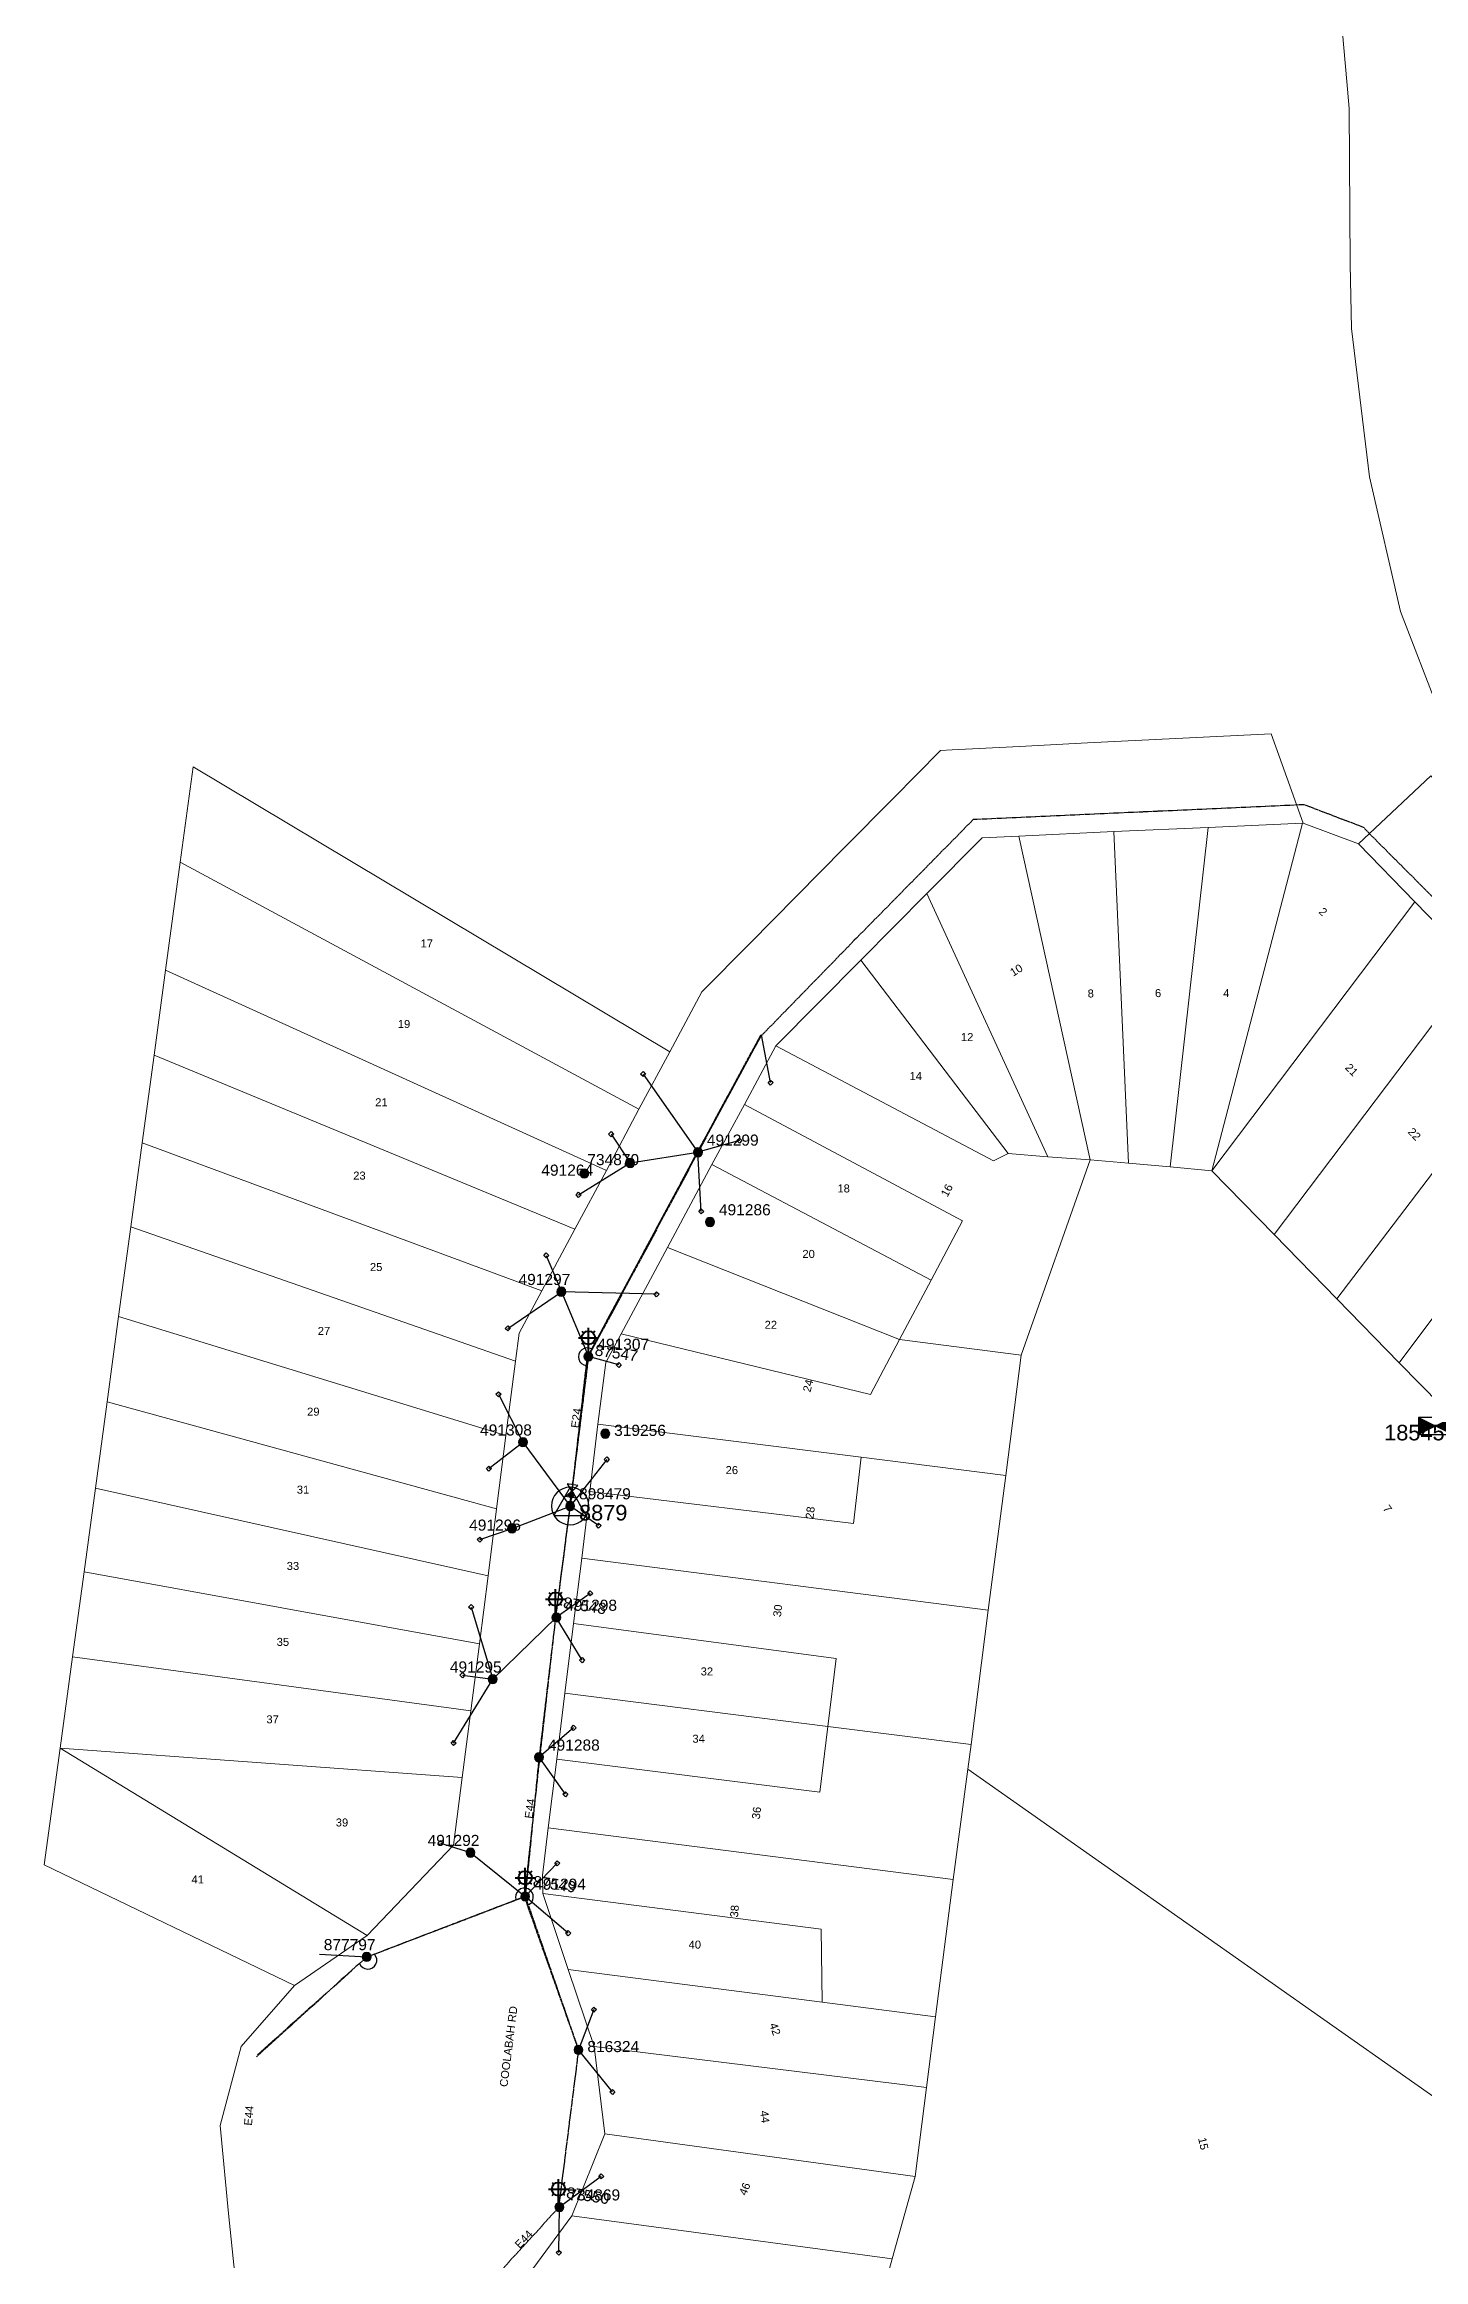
# Model space of a CAD drawing. Header units: metres. Extents: x 275581 to 277562, y 6265937 to 6267965.
# Drawn here: x 275943.3 to 276253.6, y 6267063.1 to 6267561.6 of the extents above; entities that cross this region are included whole.
import ezdxf
from ezdxf.enums import TextEntityAlignment as Align

# ---------------------------------------------------------------- set-up
doc = ezdxf.new("R2010")
doc.units = ezdxf.units.M
doc.linetypes.add('Cable Exist OH', pattern=[1, 1, 0])
doc.layers.get('0').update_dxf_attribs({"color": 6})
doc.layers.add('Cadastre Land Parcels_SP_EXT', color=9, linetype='Continuous', lineweight=5)
doc.layers.add('Cadastre Roads_SP_EXT', color=9, linetype='Continuous', lineweight=5)
for name, color, linetype in [('Equip_LV_EXT', 7, 'Continuous'), ('Equip_SP_SL_EXT', 7, 'Continuous'), ('Mains_HV_EXT', 7, 'Continuous'), ('Mains_LV_EXT', 7, 'Continuous'), ('Mains_SL_EXT', 7, 'Continuous'), ('Services_SP_EXT', 7, 'Continuous'), ('Sub_SP_EXT', 7, 'Continuous'), ('Sub_SP_TR_HV_LV_EXT', 7, 'Continuous'), ('SupportsOH_SP_TR_HV_LV_SL_EXT', 7, 'Continuous')]:
    doc.layers.add(name, color=color, linetype=linetype)
doc.styles.add('iecARIAL', font='arial.ttf', dxfattribs={"height": 2})
doc.styles.add('POLE_LABEL', font='arial.ttf')
doc.styles.get("Standard").update_dxf_attribs({"font": 'arial.ttf'})

# ---------------------------------------------------------------- blocks, each defined once
blk = doc.blocks.new('SUB_POLE_EXT')
blk.add_wipeout([(0, 4.22), (0.42, 4.2), (0.83, 4.14), (1.21, 4.05), (1.62, 3.9), (1.99, 3.72), (2.35, 3.51), (2.68, 3.26), (2.99, 2.99), (3.28, 2.66), (3.52, 2.34), (3.76, 1.92), (3.9, 1.62), (4.04, 1.23), (4.18, 0.63), (4.22, 0), (4.18, -0.61), (4.06, -1.15), (3.9, -1.62), (3.58, -2.24), (3.22, -2.73), (2.97, -3.01), (2.68, -3.26), (2.36, -3.5), (2, -3.72), (1.64, -3.89), (1.25, -4.03), (0.82, -4.14), (0.42, -4.2), (0, -4.22), (-0.41, -4.2), (-0.8, -4.15), (-1.21, -4.05), (-1.62, -3.9), (-1.99, -3.73), (-2.35, -3.51), (-2.68, -3.26), (-2.96, -3.02), (-3.23, -2.72), (-3.51, -2.35), (-3.71, -2.01), (-3.91, -1.6), (-4.05, -1.21), (-4.16, -0.76), (-4.22, -0.14), (-4.21, 0.39), (-4.14, 0.83), (-4.03, 1.27), (-3.9, 1.63), (-3.71, 2.02), (-3.5, 2.37), (-3.28, 2.67), (-2.99, 2.99), (-2.68, 3.27), (-2.33, 3.52), (-1.98, 3.73), (-1.63, 3.9), (-1.2, 4.05), (-0.78, 4.15), (-0.4, 4.21)])
blk.add_line((2.16, 0.48), (2.16, 0.48, 0))
blk.add_lwpolyline([(-4.22, 0, 1), (4.22, 0, 1)], format="xyb", close=True)
blk.add_lwpolyline([(2.14, 0.52), (0, 4.22), (-3.66, -2.11), (3.66, -2.11)], close=True)
for tag, height, flags, p in [('STREET_CODE', 0.2, 9, (1.5, 0)), ('ASSET_NUM', 3.5, 8, (2, 2)), ('CONSTRUCTED_VOLTAGE', 0.2, 9, (1.5, -0.2)), ('OPERATING_VOLTAGE', 0.2, 9, (1.5, -0.6)), ('OPERATED_BY', 0.2, 9, (1.5, -0.8)), ('ORIENTATION', 0.2, 9, (1.5, -1.2)), ('OWNED_BY', 0.2, 9, (1.5, -1.4)), ('SECONDARY_VOLTAGE', 0.2, 9, (1.5, -1.6)), ('STATE', 0.2, 9, (1.5, -1.8)), ('SUBSTATION_TYPE', 0.2, 9, (1.5, -2)), ('STREETNAME', 0.2, 9, (1.5, -2.8)), ('SUBURB', 0.2, 9, (1.5, -3)), ('Z', 0.2, 1, (1.5, -3.4)), ('NO_PHASES', 0.2, 9, (1.5, -0.4)), ('MAINTAINED_BY', 0.2, 9, (1.5, -1)), ('USAGE', 0.2, 9, (1.5, -2.2)), ('LEGEND', 0.2, 9, (1.5, -2.4)), ('LOCATION', 0.2, 9, (1.5, -2.6)), ('NOTES', 0.2, 9, (1.5, -3.2))]:
    blk.add_attdef(tag, text='', height=height, dxfattribs=dict(flags=flags)).set_placement(p, align=Align.MIDDLE_LEFT)
blk = doc.blocks.new('SUB_PADMOUNT_EXT')
for points in [[(0, 0), (-3.84, 1.92), (-3.84, -1.92)], [(0, 0), (3.84, 1.92), (3.84, -1.92)]]:
    blk.add_hatch(color=256).paths.add_polyline_path(points)
for p, q in [((3.84, 1.92), (-3.84, -1.92)), ((-3.84, 1.92), (3.84, -1.92))]:
    blk.add_line(p, q)
blk.add_lwpolyline([(-3.84, -1.92), (3.84, -1.92), (3.84, 1.92), (-3.84, 1.92)], close=True)
for tag, height, flags, p in [('STREET_CODE', 0.2, 9, (1.5, 0)), ('ASSET_NUM', 3.5, 8, (2, 2)), ('CONSTRUCTED_VOLTAGE', 0.2, 9, (1.5, -0.2)), ('OPERATING_VOLTAGE', 0.2, 9, (1.5, -0.6)), ('ORIENTATION', 0.2, 9, (1.5, -0.8)), ('OWNED_BY', 0.2, 9, (1.5, -1)), ('OPERATED_BY', 0.2, 9, (1.5, -1.2)), ('SECONDARY_VOLTAGE', 0.2, 9, (1.5, -1.6)), ('STATE', 0.2, 9, (1.5, -1.8)), ('SUBSTATION_TYPE', 0.2, 9, (1.5, -2.2)), ('STREETNAME', 0.2, 9, (1.5, -3)), ('SUBURB', 0.2, 9, (1.5, -3.2)), ('Z', 0.2, 1, (1.5, -3.6)), ('NO_PHASES', 0.2, 9, (1.5, -0.4)), ('MAINTAINED_BY', 0.2, 9, (1.5, -1.4)), ('PARENT', 0.2, 9, (1.5, -2)), ('USAGE', 0.2, 9, (1.5, -2.4)), ('LEGEND', 0.2, 9, (1.5, -2.6)), ('LOCATION', 0.2, 9, (1.5, -2.8)), ('NOTES', 0.2, 9, (1.5, -3.4))]:
    blk.add_attdef(tag, text='', height=height, dxfattribs=dict(flags=flags)).set_placement(p, align=Align.MIDDLE_LEFT)
blk = doc.blocks.new('LV_OH_LINKS_DISTFUSE_EXT')
for p, q in [((0, 0), (0.96, 0)), ((3.84, 0), (4.8, 0))]:
    blk.add_line(p, q)
blk.add_lwpolyline([(3.84, -1.2), (3.84, 1.2), (0.96, -1.2), (0.96, 1.2)], close=True)
at = {"flags": 9}
for tag, p in [('ACTUAL_STATUS', (0, 0)), ('CONSTRUCTED_VOLTAGE', (0, -0.2)), ('OPERATING_VOLTAGE', (0, -0.6)), ('ORIENTATION', (0, -0.8)), ('OWNED_BY', (0, -1)), ('STATE', (0, -1.2)), ('SWITCH_TYPE', (0, -1.4)), ('NO_PHASES', (0, -0.4)), ('USAGE', (0, -1.6)), ('NOTES', (0, -1.8))]:
    blk.add_attdef(tag, text='', height=0.2, dxfattribs=at).set_placement(p, align=Align.MIDDLE_LEFT)
at = {"flags": 1}
blk.add_attdef('Z', (0, 0), '', height=0.2, dxfattribs=at)
blk = doc.blocks.new('SL_LANTERN_EXT')
at = {"lineweight": 40}
for p, q in [((-1.46, 5.68), (-1.06, 5.28)), ((0, 1.97), (0, 6.47)), ((1.46, 5.68), (1.06, 5.28)), ((-2.25, 4.22), (2.25, 4.22)), ((-1.46, 2.76), (-1.06, 3.16)), ((0, 0), (0, 2.72)), ((1.46, 2.76), (1.06, 3.16))]:
    blk.add_line(p, q, dxfattribs=at)
blk.add_circle((0, 4.22), 1.5, dxfattribs=at)
at = {"style": 'iecARIAL', "flags": 8}
blk.add_attdef('ASSET_NUM', (1.5, 1.5), '', height=2.5, dxfattribs=at)
for tag, p, height, flags in [('OPERATING_VOLTAGE', (0.98, -1.65), 0.2, 9), ('ORIENTATION', (0.98, -1.85), 0.2, 9), ('OWNED_BY', (0.98, -2.05), 0.2, 9), ('STATE', (0.98, -2.25), 0.2, 9), ('CONSTRUCTED_VOLTAGE', (0.98, -0.65), 0.2, 9), ('CONTROL_TYPE', (0.98, -0.85), 0.2, 9), ('LANTERN_PURPOSE', (0.98, -1.05), 0.2, 9), ('LANTERN_TYPE', (0.98, -1.25), 0.2, 9), ('NO_PHASES', (0.98, -1.45), 0.2, 9), ('USAGE', (0.98, -2.45), 0.2, 9), ('CEXIST', (0.98, -2.65), 0.2, 9), ('CNEW', (0.98, -2.85), 0.2, 9), ('CNUMBER', (0.98, -3.05), 0.2, 9), ('CREMOVE', (0.98, -3.25), 0.2, 9), ('CREPLACE', (0.98, -3.45), 0.2, 9), ('LKINGHEIGHT', (0.98, -3.65), 0.2, 9), ('LBRACKET', (0.98, -3.85), 0.2, 9), ('LBRACKETVOCAB', (0.98, -4.05), 0.2, 9), ('LCATEGORY', (0.98, -4.25), 0.2, 9), ('LCHARGE1', (0.98, -4.45), 0.2, 9), ('LCHARGE1PERCENT', (0.98, -4.65), 0.2, 9), ('LCHARGE2', (0.98, -4.85), 0.2, 9), ('LCHARGE2PERCENT', (0.98, -5.05), 0.2, 9), ('LNUMBER', (2.18, -3.25), 2.5, 8), ('STREETNAME', (0.98, -9.25), 0.2, 9), ('SUBURB', (0.98, -9.45), 0.2, 1), ('LCHARGE3', (0.98, -5.25), 0.2, 9), ('LCHARGE3PERCENT', (0.98, -5.45), 0.2, 9), ('LEXIST', (0.98, -5.65), 0.2, 9), ('LLAMP', (0.98, -5.85), 0.2, 9), ('LLAMPVOCAB', (0.98, -6.05), 0.2, 9), ('LMAST', (0.98, -6.25), 0.2, 9), ('LMASTVOCAB', (0.98, -6.45), 0.2, 9), ('LNEW', (0.98, -6.65), 0.2, 9), ('LANTNUMBER', (0.98, -6.85), 0.2, 9), ('LOUTREACH', (0.98, -7.25), 0.2, 9), ('LOUTREACHVOCAB', (0.98, -7.45), 0.2, 9), ('LRATECODE', (0.98, -7.65), 0.2, 9), ('LREMOVE', (0.98, -7.85), 0.2, 9), ('LREPLACE', (0.98, -8.05), 0.2, 9), ('LTYPE', (0.98, -8.25), 0.2, 9), ('LTYPEVOCAB', (0.98, -8.45), 0.2, 9), ('LEGEND', (0.98, -8.65), 0.2, 9), ('LOCATION', (0.98, -8.85), 0.2, 9), ('NOTES', (0.98, -9.05), 0.2, 9)]:
    blk.add_attdef(tag, p, '', height=height, dxfattribs=dict(flags=flags))
blk = doc.blocks.new('CCP_EXT')
blk.add_wipeout([(0, 0.57), (0.57, 0), (0, -0.57), (-0.57, 0)])
blk.add_lwpolyline([(-0.57, 0), (0, 0.57), (0.57, 0), (0, -0.57), (-0.57, 0)])
at = {"flags": 1}
blk.add_attdef('Z', (0, 0), '', height=0.2, dxfattribs=at)
at = {"flags": 9}
for tag, p in [('CCP_TYPE', (0, 0)), ('CONSTRUCTED_VOLTAGE', (0, -0.2)), ('OPERATING_VOLTAGE', (0, -0.6)), ('ORIENTATION', (0, -0.8)), ('OWNED_BY', (0, -1)), ('STATE', (0, -1.8)), ('NO_PHASES', (0, -0.4)), ('USAGE', (0, -1.2)), ('LEGEND', (0, -1.4)), ('LIFE_SUPPORT', (0, -1.6)), ('NOTES', (0, -2))]:
    blk.add_attdef(tag, text='', height=0.2, dxfattribs=at).set_placement(p, align=Align.MIDDLE_LEFT)
blk = doc.blocks.new('POLE_EXT')
blk.add_hatch(color=256).paths.add_polyline_path([(-1, 0, 1), (1, 0, 1)])
blk.add_lwpolyline([(-1, 0, 1), (1, 0, 1)], format="xyb", close=True)
for tag, height, flags, p in [('pNumber', 2.5, 8, (-17.84, 2.07)), ('OWNED_BY', 0.2, 9, (1.35, -0.4)), ('SPECIAL_USE', 0.2, 9, (1.35, -0.8)), ('STATE', 0.2, 9, (1.35, -1)), ('cLV', 0.2, 9, (1.35, -1.4)), ('hDepth', 0.2, 9, (1.35, -1.6)), ('hDia', 0.2, 9, (1.35, -1.8)), ('cHV', 0.2, 9, (1.35, -2)), ('cLinedev', 0.2, 9, (1.35, -3.4)), ('pExisting', 0.2, 9, (1.35, -3.8)), ('pFooting', 0.2, 9, (1.35, -4.4)), ('pNew', 0.2, 9, (1.35, -4.6)), ('pRelocate', 0.2, 9, (1.35, -5)), ('PARENT', 0.2, 9, (1.35, -0.6)), ('USAGE', 0.2, 9, (1.35, -1.2)), ('LBRACKET', 0.2, 9, (1.35, -2.2)), ('LExisting', 0.2, 9, (1.35, -2.4)), ('LANTNUMBER', 0.2, 9, (1.35, -2.6)), ('LOther', 0.2, 9, (1.35, -2.8)), ('LRemove', 0.2, 9, (1.35, -3)), ('LEGEND', 0.2, 9, (1.35, -3.2)), ('LOCATION', 0.2, 9, (1.35, -3.6)), ('PFNUMBER', 0.2, 9, (1.35, -4)), ('NEWPFNUMBER', 0.2, 9, (1.35, -4.2)), ('pRemove', 0.2, 9, (1.35, -5.2)), ('pReplace', 0.2, 9, (1.35, -5.4)), ('pStay', 0.2, 9, (1.35, -5.6)), ('pType', 0.2, 9, (1.35, -5.8)), ('cspan', 0.2, 9, (1.35, -6)), ('STREETNAME', 0.2, 9, (1.35, -6.2)), ('SUBURB', 0.2, 9, (1.35, -6.4)), ('OPERATED_BY', 0.2, 9, (1.36, -7.01)), ('NOTES', 0.2, 9, (1.35, -6.6)), ('MAINTAINED_BY', 0.2, 9, (1.36, -6.81))]:
    blk.add_attdef(tag, text='', height=height, dxfattribs=dict(flags=flags)).set_placement(p, align=Align.MIDDLE_LEFT)
at = {"style": 'POLE_LABEL'}
for tag, height, flags, p in [('STRUCTURE_PLANT_NUMBER', 0.2, 9, (1.35, 0.03)), ('ASSET_NUM', 2.5, 8, (2, 2)), ('STREET_CODE', 0.2, 9, (1.35, -0.2))]:
    blk.add_attdef(tag, text='', height=height, dxfattribs=dict(at, flags=flags)).set_placement(p, align=Align.MIDDLE_LEFT)
at = {"flags": 1}
blk.add_attdef('Z', (1.35, -7.33), '', height=0.2, dxfattribs=at)
blk = doc.blocks.new('CONNECTOR_NODE_EXT')
h = blk.add_hatch(color=256)
edge = h.paths.add_edge_path()
edge.add_arc((0, 0), 0.5, 0, 360)
blk.add_circle((0, 0), 0.5)
at = {"flags": 1}
blk.add_attdef('Z', (0, 0), '', height=0.2, dxfattribs=at)
at = {"flags": 9}
for tag, p in [('CONNECTOR_TYPE', (0, 0)), ('CONSTRUCTED_VOLTAGE', (0, -0.2)), ('OPERATING_VOLTAGE', (0, -0.6)), ('ORIENTATION', (0, -0.8)), ('SUBTYPE', (0, -1)), ('NO_PHASES', (0, -0.4)), ('USAGE', (0, -1.2)), ('NOTES', (0, -1.4))]:
    blk.add_attdef(tag, text='', height=0.2, dxfattribs=at).set_placement(p, align=Align.MIDDLE_LEFT)

msp = doc.modelspace()

# ---------------------------------------------------------------- linework, layer by layer
at = {"layer": 'Cadastre Land Parcels_SP_EXT', "linetype": 'Continuous'}
for points in [[(276233, 6267590.29), (276236.29, 6267553.18), (276236.82, 6267547.15), (276237.02, 6267512.07), (276237.29, 6267497.65), (276241.39, 6267464.23), (276248.38, 6267433.95), (276256.94, 6267411.57)], [(276262.17, 6267250.57), (276248.08, 6267264.93), (276234.01, 6267279.33), (276219.9, 6267293.79), (276205.9, 6267308.12), (276196.53, 6267308.97), (276187.13, 6267309.82), (276187.13, 6267309.82), (276178.57, 6267310.59), (276163.03, 6267266.62), (276159.54, 6267239.54), (276155.62, 6267209.22), (276151.74, 6267179.04), (276151.02, 6267173.49), (276265.96, 6267092.62)]]:
    msp.add_lwpolyline(points, dxfattribs=at)
for points in [[(276083.98, 6267334.88), (275976.8, 6267399.02), (275973.89, 6267377.53), (276077.05, 6267321.95), (276083.98, 6267334.88)], [(276178.57, 6267310.59), (276162.48, 6267383.43), (276154.23, 6267383.05), (276141.84, 6267370.48), (276169, 6267311.27), (276178.57, 6267310.59)], [(276187.13, 6267309.82), (276183.88, 6267384.41), (276162.48, 6267383.43), (276178.57, 6267310.59), (276187.13, 6267309.82)], [(276196.53, 6267308.97), (276205.08, 6267385.38), (276183.88, 6267384.41), (276187.13, 6267309.82), (276196.53, 6267308.97)], [(276205.9, 6267308.12), (276226.28, 6267386.35), (276205.08, 6267385.38), (276196.53, 6267308.97), (276205.9, 6267308.12)], [(276251.55, 6267368.65), (276238.91, 6267381.65), (276226.44, 6267386.35), (276226.28, 6267386.35), (276205.9, 6267308.12), (276251.55, 6267368.65)], [(276077.05, 6267321.95), (275973.89, 6267377.53), (275970.59, 6267353.23), (276069.72, 6267308.2), (276077.05, 6267321.95)], [(276169, 6267311.27), (276141.84, 6267370.48), (276126.94, 6267355.47), (276160.09, 6267312), (276169, 6267311.27)], [(276265.6, 6267354.24), (276251.55, 6267368.65), (276205.9, 6267308.12), (276219.9, 6267293.79), (276265.6, 6267354.24)], [(276069.72, 6267308.2), (275970.59, 6267353.23), (275968, 6267334.15), (276062.62, 6267294.94), (276069.72, 6267308.2)], [(276160.09, 6267312), (276126.94, 6267355.47), (276107.85, 6267336.23), (276156.78, 6267310.37), (276160.09, 6267312)], [(276279.88, 6267339.6), (276265.6, 6267354.24), (276219.9, 6267293.79), (276234.01, 6267279.33), (276279.88, 6267339.6)], [(276248.08, 6267264.93), (276293.49, 6267325.61), (276279.88, 6267339.6), (276234.01, 6267279.33), (276248.08, 6267264.93)], [(276062.62, 6267294.94), (275968, 6267334.15), (275965.32, 6267314.37), (276055.21, 6267281.06), (276062.62, 6267294.94)], [(276160.09, 6267312), (276156.78, 6267310.37), (276107.85, 6267336.23), (276100.76, 6267323.03), (276149.84, 6267296.85), (276142.78, 6267283.53), (276135.65, 6267270.12), (276163.03, 6267266.62), (276178.57, 6267310.59), (276169, 6267311.27), (276160.09, 6267312)], [(276100.76, 6267323.03), (276093.42, 6267309.49), (276142.78, 6267283.53), (276149.84, 6267296.85), (276100.76, 6267323.03)], [(276308.14, 6267311.35), (276293.49, 6267325.61), (276248.08, 6267264.93), (276262.17, 6267250.57), (276308.14, 6267311.35)], [(276055.21, 6267281.06), (275965.32, 6267314.37), (275962.76, 6267295.52), (276049.31, 6267265.26), (276050.12, 6267271.54), (276055.21, 6267281.06)], [(276142.78, 6267283.53), (276093.42, 6267309.49), (276083.45, 6267290.87), (276135.65, 6267270.12), (276142.78, 6267283.53)], [(276049.31, 6267265.26), (275962.76, 6267295.52), (275960.03, 6267275.32), (276047.15, 6267248.56), (276049.31, 6267265.26)], [(276135.65, 6267270.12), (276083.45, 6267290.87), (276073.05, 6267271.45), (276129.14, 6267257.78), (276135.65, 6267270.12)], [(276047.15, 6267248.56), (275960.03, 6267275.32), (275957.43, 6267256.14), (276045.05, 6267232.01), (276047.15, 6267248.56)], [(276163.03, 6267266.62), (276135.65, 6267270.12), (276129.14, 6267257.78), (276073.05, 6267271.45), (276069.57, 6267264.99), (276067.83, 6267251.1), (276127.05, 6267243.68), (276159.54, 6267239.54), (276163.03, 6267266.62)], [(276045.05, 6267232.01), (275957.43, 6267256.14), (275954.8, 6267236.73), (276043.12, 6267216.95), (276045.05, 6267232.01)], [(276043.12, 6267216.95), (275954.8, 6267236.73), (275952.24, 6267217.86), (276041.16, 6267201.66), (276043.12, 6267216.95)], [(276041.16, 6267201.66), (275952.24, 6267217.86), (275949.65, 6267198.74), (276039.23, 6267186.56), (276041.16, 6267201.66)], [(276155.62, 6267209.22), (276064.17, 6267220.98), (276062.34, 6267206.21), (276121.44, 6267198.4), (276119.57, 6267183.09), (276151.74, 6267179.04), (276155.62, 6267209.22)], [(276062.34, 6267206.21), (276060.4, 6267190.55), (276119.57, 6267183.09), (276121.44, 6267198.4), (276062.34, 6267206.21)], [(276039.23, 6267186.56), (275949.65, 6267198.74), (275946.87, 6267178.23), (276037.29, 6267171.62), (276039.23, 6267186.56)], [(276119.57, 6267183.09), (276060.4, 6267190.55), (276058.58, 6267175.73), (276117.75, 6267168.32), (276119.57, 6267183.09)], [(276151.74, 6267179.04), (276119.57, 6267183.09), (276117.75, 6267168.32), (276058.58, 6267175.73), (276056.67, 6267160.29), (276147.76, 6267148.65), (276151.02, 6267173.49), (276151.74, 6267179.04)], [(276015.89, 6267136.07), (275946.87, 6267178.23), (275943.31, 6267151.97), (275999.55, 6267124.79), (276015.89, 6267136.07)], [(276037.29, 6267171.62), (275946.87, 6267178.23), (276015.89, 6267136.07), (276035.37, 6267156.41), (276037.29, 6267171.62)], [(276335.98, 6267127.29), (276327.78, 6267174.58), (276311.27, 6267182.01), (276317.22, 6267136.75), (276265.96, 6267092.62), (276151.02, 6267173.49), (276147.76, 6267148.65), (276143.77, 6267117.76), (276141.76, 6267101.86), (276139.2, 6267081.86), (276134.02, 6267063.32), (276129.22, 6267045.91), (276123.61, 6267026.16), (276137.54, 6267024.29), (276147.46, 6267022.95), (276148.83, 6267022.76), (276269.2, 6267006.41), (276279.22, 6267078.43), (276335.98, 6267127.29)], [(276147.76, 6267148.65), (276056.67, 6267160.29), (276055.35, 6267149.55), (276055.45, 6267145.47), (276118.02, 6267137.48), (276118.23, 6267121.05), (276143.77, 6267117.76), (276147.76, 6267148.65)], [(276118.23, 6267121.05), (276118.02, 6267137.48), (276055.45, 6267145.47), (276061.16, 6267128.4), (276118.23, 6267121.05)], [(276118.23, 6267121.05), (276061.16, 6267128.4), (276066.95, 6267111.06), (276141.76, 6267101.86), (276143.77, 6267117.76), (276118.23, 6267121.05)], [(276139.2, 6267081.86), (276141.76, 6267101.86), (276066.95, 6267111.06), (276069.39, 6267091.39), (276139.2, 6267081.86)], [(276134.02, 6267063.32), (276139.2, 6267081.86), (276069.39, 6267091.39), (276061.99, 6267073.01), (276134.02, 6267063.32)], [(276129.22, 6267045.91), (276134.02, 6267063.32), (276061.99, 6267073.01), (276050.23, 6267057.07), (276129.22, 6267045.91)]]:
    msp.add_lwpolyline(points, close=True, dxfattribs=at)
at = {"layer": 'Cadastre Roads_SP_EXT', "linetype": 'Continuous'}
msp.add_lwpolyline([(276313.29, 6267319.64), (276319.05, 6267327.73), (276277.43, 6267372.8), (276255.15, 6267396.97), (276247.57, 6267389.81), (276238.91, 6267381.65), (276251.55, 6267368.65), (276265.6, 6267354.24), (276279.88, 6267339.6), (276293.49, 6267325.61), (276308.14, 6267311.35), (276313.29, 6267319.64)], close=True, dxfattribs=at)
at = {"layer": 'Mains_LV_EXT', "linetype": 'Continuous'}
for points in [[(276066.4, 6267268.01, 1.208871), (276065.21, 6267264.26)], [(276051.94, 6267142.82, 2.469931), (276049.42, 6267144)], [(276014.22, 6267129.77, 1.207359), (276017.57, 6267131.82)]]:
    msp.add_lwpolyline(points, format="xyb", dxfattribs=at)
at = {"layer": 'Mains_LV_EXT', "linetype": 'Cable Exist OH'}
for points in [[(276058.28, 6267207.51), (276054.73, 6267176.38)], [(276054.73, 6267176.38), (276051.29, 6267144.71)], [(276051.29, 6267144.71), (276015.7, 6267131.11)], [(276015.7, 6267131.11), (275991.03, 6267108.78)], [(276063.45, 6267110.31), (276058.96, 6267074.79)]]:
    msp.add_lwpolyline(points, dxfattribs=at)
at = {"layer": 'Mains_SL_EXT', "linetype": 'Cable Exist OH'}
for points in [[(276240.21, 6267385.12), (276270.87, 6267354.39), (276299.25, 6267325.23)], [(276051.47, 6267144.83), (276015.7, 6267131.11), (275991.25, 6267109.22)]]:
    msp.add_lwpolyline(points, dxfattribs=at)
at = {"layer": 'Services_SP_EXT'}
for points in [[(276075.09, 6267309.87), (276090.32, 6267312.26)], [(276059.61, 6267280.9), (276065.69, 6267266.32)], [(276044.17, 6267193.71), (276058.47, 6267207.6)], [(276005.22, 6267131.87), (276015.81, 6267131.24)]]:
    msp.add_lwpolyline(points, dxfattribs=at)

# ---------------------------------------------------------------- block references
at = {"layer": 'Equip_SP_SL_EXT'}
ref = msp.add_blockref('SL_LANTERN_EXT', (276065.69, 6267266.32), dxfattribs=at)
ref.add_attrib('ASSET_NUM', '87547', dxfattribs={"layer": '0', "height": 2.5, "rotation": 351.7384, "style": 'iecARIAL'}).set_placement((276067.19, 6267267.82), align=Align.MIDDLE_LEFT)
ref = msp.add_blockref('SL_LANTERN_EXT', (276058.28, 6267207.51), dxfattribs=at)
ref.add_attrib('ASSET_NUM', '87548', dxfattribs={"layer": '0', "height": 2.5, "rotation": 351.3655, "style": 'iecARIAL'}).set_placement((276059.78, 6267209.01), align=Align.BOTTOM_LEFT)
ref = msp.add_blockref('SL_LANTERN_EXT', (276051.47, 6267144.83), dxfattribs=at)
ref.add_attrib('ASSET_NUM', '87549', dxfattribs={"layer": '0', "height": 2.5, "rotation": 351.6096, "style": 'iecARIAL'}).set_placement((276052.97, 6267146.33), align=Align.BOTTOM_LEFT)
ref = msp.add_blockref('SL_LANTERN_EXT', (276058.96, 6267074.79), dxfattribs=at)
ref.add_attrib('ASSET_NUM', '87550', dxfattribs={"layer": '0', "height": 2.5, "rotation": 351.2477, "style": 'iecARIAL'}).set_placement((276060.46, 6267076.29), align=Align.BOTTOM_LEFT)
at = {"layer": 'Sub_SP_EXT'}
ref = msp.add_blockref('SUB_PADMOUNT_EXT', (276256.26, 6267250.7), dxfattribs=at)
ref.add_attrib('ASSET_NUM', '18545', dxfattribs={"layer": '0', "height": 3.5}).set_placement((276258.26, 6267250.95), align=Align.TOP_RIGHT)
at = {"layer": 'Sub_SP_TR_HV_LV_EXT'}
ref = msp.add_blockref('SUB_POLE_EXT', (276061.58, 6267232.68), dxfattribs=at)
ref.add_attrib('ASSET_NUM', '8879', dxfattribs={"layer": '0', "height": 3.5}).set_placement((276063.58, 6267232.93), align=Align.TOP_LEFT)
at = {"layer": 'SupportsOH_SP_TR_HV_LV_SL_EXT'}
ref = msp.add_blockref('POLE_EXT', (276064.75, 6267307.5), dxfattribs=at)
ref.add_attrib('ASSET_NUM', '491264', dxfattribs={"layer": '0', "height": 2.5, "style": 'POLE_LABEL'}).set_placement((276066.75, 6267308.25), align=Align.MIDDLE_RIGHT)
ref = msp.add_blockref('POLE_EXT', (276075.09, 6267309.87), dxfattribs=at)
ref.add_attrib('ASSET_NUM', '734870', dxfattribs={"layer": '0', "height": 2.5, "rotation": 359.9985, "style": 'POLE_LABEL'}).set_placement((276077.09, 6267310.62), align=Align.MIDDLE_RIGHT)
ref = msp.add_blockref('POLE_EXT', (276059.61, 6267280.9), dxfattribs=at)
ref.add_attrib('ASSET_NUM', '491297', dxfattribs={"layer": '0', "height": 2.5, "rotation": 359.9649, "style": 'POLE_LABEL'}).set_placement((276061.61, 6267281.65), align=Align.BOTTOM_RIGHT)
ref = msp.add_blockref('POLE_EXT', (276050.97, 6267247.04), dxfattribs=at)
ref.add_attrib('ASSET_NUM', '491308', dxfattribs={"layer": '0', "height": 2.5, "rotation": 0.0076, "style": 'POLE_LABEL'}).set_placement((276052.97, 6267247.79), align=Align.BOTTOM_RIGHT)
ref = msp.add_blockref('POLE_EXT', (276069.47, 6267248.96), dxfattribs=at)
ref.add_attrib('ASSET_NUM', '319256', dxfattribs={"layer": '0', "height": 2.5, "style": 'POLE_LABEL'}).set_placement((276071.47, 6267249.71), align=Align.MIDDLE_LEFT)
ref = msp.add_blockref('POLE_EXT', (276051.47, 6267144.83), dxfattribs=at)
ref.add_attrib('ASSET_NUM', '491294', dxfattribs={"layer": '0', "height": 2.5, "style": 'POLE_LABEL'}).set_placement((276053.47, 6267145.59), align=Align.BOTTOM_LEFT)
ref = msp.add_blockref('POLE_EXT', (276015.81, 6267131.24), dxfattribs=at)
ref.add_attrib('ASSET_NUM', '877797', dxfattribs={"layer": '0', "height": 2.5, "rotation": 359.9595, "style": 'POLE_LABEL'}).set_placement((276017.81, 6267131.99), align=Align.BOTTOM_RIGHT)
ref = msp.add_blockref('POLE_EXT', (276063.45, 6267110.31), dxfattribs=at)
ref.add_attrib('ASSET_NUM', '816324', dxfattribs={"layer": '0', "height": 2.5, "style": 'POLE_LABEL'}).set_placement((276065.45, 6267111.06), align=Align.MIDDLE_LEFT)

# ---------------------------------------------------------------- texts
at = {"layer": 'Cadastre Land Parcels_SP_EXT'}
for s, rotation, p in [('2', 316.1629, (276229.81, 6267366.23)), ('10', 32.08, (276161.22, 6267351.76)), ('8', 2.588, (276178.02, 6267347.07)), ('6', 2.624, (276193.16, 6267347.15)), ('4', 358.6985, (276208.45, 6267347.21)), ('21', 314.2204, (276235.74, 6267331.2)), ('22', 314.2202, (276249.85, 6267316.74)), ('16', 61.76, (276146.43, 6267302.06)), ('24', 75.62, (276115.61, 6267258.16)), ('28', 82.93, (276116.28, 6267229.68)), ('7', 305.9, (276244.28, 6267232.1)), ('30', 82.93, (276108.98, 6267207.63)), ('36', 82.97, (276104.21, 6267162.12)), ('38', 85.27, (276099.32, 6267140.04)), ('42', 288.6, (276106.38, 6267116.03)), ('44', 277.1, (276104.33, 6267096.54)), ('15', 282.3847, (276202.82, 6267090.4)), ('46', 68.07, (276101.15, 6267077.4))]:
    msp.add_text(s, height=1.8, rotation=rotation, dxfattribs=at).set_placement(p)
for s, p in [('17', (276027.93, 6267358.35)), ('19', (276022.81, 6267340.23)), ('12', (276149.47, 6267337.3)), ('14', (276137.91, 6267328.52)), ('21', (276017.73, 6267322.63)), ('23', (276012.79, 6267306.13)), ('18', (276121.7, 6267303.23)), ('25', (276016.55, 6267285.55)), ('20', (276113.82, 6267288.5)), ('27', (276004.81, 6267271.17)), ('22', (276105.32, 6267272.56)), ('29', (276002.41, 6267253.01)), ('31', (276000.1, 6267235.46)), ('26', (276096.55, 6267239.86)), ('33', (275997.83, 6267218.3)), ('35', (275995.57, 6267201.21)), ('32', (276090.94, 6267194.56)), ('37', (275993.26, 6267183.79)), ('34', (276089.08, 6267179.42)), ('39', (276008.86, 6267160.58)), ('41', (275976.41, 6267147.76)), ('40', (276088.22, 6267133.1))]:
    msp.add_text(s, height=1.8, dxfattribs=at).set_placement(p)
at = {"layer": 'Cadastre Roads_SP_EXT'}
msp.add_text('COOLABAH RD', height=1.8, rotation=82.8388, dxfattribs=at).set_placement((276047.47, 6267101.89))
at = {"layer": 'Mains_LV_EXT'}
for s, rotation, p in [('E24', 82.1241, (276063.53, 6267250.13)), ('E44', 82.4167, (276053.11, 6267162.26)), ('E44', 85.1145, (275990, 6267093.21)), ('E44', 46.4964, (276050.26, 6267065.47))]:
    msp.add_text(s, height=1.8, rotation=rotation, dxfattribs=at).set_placement(p)

# ---------------------------------------------------------------- next in the draw order: linework, layer by layer
at = {"layer": 'Cadastre Land Parcels_SP_EXT', "linetype": 'Continuous'}
for points in [[(276127.05, 6267243.68), (276067.83, 6267251.1), (276066.03, 6267235.95), (276125.31, 6267228.72), (276127.05, 6267243.68)], [(276159.54, 6267239.54), (276127.05, 6267243.68), (276125.31, 6267228.72), (276066.03, 6267235.95), (276064.17, 6267220.98), (276155.62, 6267209.22), (276159.54, 6267239.54)]]:
    msp.add_lwpolyline(points, close=True, dxfattribs=at)
at = {"layer": 'Mains_LV_EXT', "linetype": 'Cable Exist OH'}
for points in [[(276065.45, 6267266.25), (276061.82, 6267235)], [(276061.82, 6267235), (276058.28, 6267207.51)], [(276061.82, 6267235), (276061.72, 6267234.24)]]:
    msp.add_lwpolyline(points, dxfattribs=at)
at = {"layer": 'Services_SP_EXT'}
msp.add_lwpolyline([(276050.97, 6267247.04), (276061.58, 6267232.68)], dxfattribs=at)

# ---------------------------------------------------------------- next in the draw order: block references
at = {"layer": 'Equip_LV_EXT', "rotation": 82.02566527520568}
msp.add_blockref('LV_OH_LINKS_DISTFUSE_EXT', (276061.58, 6267233.68), dxfattribs=at)
at = {"layer": 'Equip_LV_EXT'}
msp.add_blockref('CONNECTOR_NODE_EXT', (276061.82, 6267235), dxfattribs=at)
at = {"layer": 'Services_SP_EXT'}
for p in [(276077.99, 6267329.87), (276106.67, 6267327.95), (276070.78, 6267316.35), (276099.65, 6267314.9), (276063.49, 6267302.69), (276091.07, 6267298.98), (276056.22, 6267289.07), (276081.03, 6267280.32), (276047.54, 6267272.63), (276072.51, 6267264.42), (276045.47, 6267257.82), (276043.31, 6267241.1), (276041.26, 6267225.13), (276039.31, 6267209.93), (276064.25, 6267198), (276037.34, 6267194.62), (276062.37, 6267182.77), (276035.37, 6267179.33), (276060.52, 6267167.84), (276032.39, 6267156.85), (276058.69, 6267152.31), (276061.17, 6267136.58), (276066.94, 6267119.37), (276071.07, 6267100.84), (276068.59, 6267081.85), (276059.04, 6267064.71)]:
    msp.add_blockref('CCP_EXT', p, dxfattribs=at)
at = {"layer": 'SupportsOH_SP_TR_HV_LV_SL_EXT'}
ref = msp.add_blockref('POLE_EXT', (276061.58, 6267232.68), dxfattribs=at)
ref.add_attrib('ASSET_NUM', '898479', dxfattribs={"layer": '0', "height": 2.5, "style": 'POLE_LABEL'}).set_placement((276063.58, 6267233.43), align=Align.BOTTOM_LEFT)

# ---------------------------------------------------------------- next in the draw order: linework, layer by layer
at = {"layer": 'Mains_LV_EXT', "linetype": 'Cable Exist OH'}
for points in [[(276104.41, 6267338.61), (276090.03, 6267312.05)], [(276090.03, 6267312.05), (276065.45, 6267266.25)], [(276051.29, 6267144.71), (276063.45, 6267110.31)], [(276058.96, 6267074.79), (276030.58, 6267043.72)]]:
    msp.add_lwpolyline(points, dxfattribs=at)
at = {"layer": 'Mains_SL_EXT', "linetype": 'Cable Exist OH'}
for points in [[(276104.6, 6267338.72), (276090.32, 6267312.26), (276065.69, 6267266.32)], [(276058.28, 6267207.51), (276054.59, 6267176.14), (276051.47, 6267144.83)], [(276051.47, 6267144.83), (276063.45, 6267110.31), (276058.96, 6267074.79)]]:
    msp.add_lwpolyline(points, dxfattribs=at)
at = {"layer": 'Services_SP_EXT'}
for points in [[(276106.67, 6267327.95), (276104.6, 6267338.72)], [(276077.99, 6267329.87), (276090.32, 6267312.26)], [(276070.78, 6267316.35), (276075.09, 6267309.87)], [(276099.65, 6267314.9), (276090.32, 6267312.26)], [(276091.07, 6267298.98), (276090.32, 6267312.26)], [(276063.49, 6267302.69), (276075.09, 6267309.87)], [(276056.22, 6267289.07), (276059.61, 6267280.9)], [(276047.54, 6267272.63), (276059.61, 6267280.9)], [(276081.03, 6267280.32), (276059.61, 6267280.9)], [(276072.51, 6267264.42), (276065.69, 6267266.32)], [(276045.47, 6267257.82), (276050.97, 6267247.04)], [(276043.31, 6267241.1), (276050.97, 6267247.04)], [(276041.26, 6267225.13), (276048.51, 6267227.64), (276061.58, 6267232.68)], [(276039.31, 6267209.93), (276044.17, 6267193.71)], [(276064.25, 6267198), (276058.47, 6267207.6)], [(276035.37, 6267179.33), (276044.17, 6267193.71)], [(276037.34, 6267194.62), (276044.17, 6267193.71)], [(276062.37, 6267182.77), (276054.59, 6267176.14)], [(276060.52, 6267167.84), (276054.59, 6267176.14)], [(276032.39, 6267156.85), (276039.17, 6267154.69), (276051.47, 6267144.83)], [(276058.69, 6267152.31), (276051.47, 6267144.83)], [(276061.17, 6267136.58), (276051.47, 6267144.83)], [(276066.94, 6267119.37), (276063.45, 6267110.31)], [(276071.07, 6267100.84), (276063.45, 6267110.31)], [(276068.59, 6267081.85), (276059.17, 6267074.93)], [(276059.04, 6267064.71), (276059.17, 6267074.93)]]:
    msp.add_lwpolyline(points, dxfattribs=at)

# ---------------------------------------------------------------- next in the draw order: block references
for p in [(276069.81, 6267243.15), (276067.99, 6267228.28), (276066.1, 6267213.02)]:
    msp.add_blockref('CCP_EXT', p, dxfattribs=at)
at = {"layer": 'SupportsOH_SP_TR_HV_LV_SL_EXT'}
ref = msp.add_blockref('POLE_EXT', (276090.32, 6267312.26), dxfattribs=at)
ref.add_attrib('ASSET_NUM', '491299', dxfattribs={"layer": '0', "height": 2.5, "style": 'POLE_LABEL'}).set_placement((276092.32, 6267313.01), align=Align.BOTTOM_LEFT)
ref = msp.add_blockref('POLE_EXT', (276093.04, 6267296.59), dxfattribs=at)
ref.add_attrib('ASSET_NUM', '491286', dxfattribs={"layer": '0', "height": 2.5, "style": 'POLE_LABEL'}).set_placement((276095.04, 6267297.34), align=Align.BOTTOM_LEFT)
ref = msp.add_blockref('POLE_EXT', (276065.69, 6267266.32), dxfattribs=at)
ref.add_attrib('ASSET_NUM', '491307', dxfattribs={"layer": '0', "height": 2.5, "style": 'POLE_LABEL'}).set_placement((276067.69, 6267267.07), align=Align.BOTTOM_LEFT)
ref = msp.add_blockref('POLE_EXT', (276048.51, 6267227.64), dxfattribs=at)
ref.add_attrib('ASSET_NUM', '491296', dxfattribs={"layer": '0', "height": 2.5, "rotation": 359.9824, "style": 'POLE_LABEL'}).set_placement((276050.51, 6267228.39), align=Align.MIDDLE_RIGHT)
ref = msp.add_blockref('POLE_EXT', (276044.17, 6267193.71), dxfattribs=at)
ref.add_attrib('ASSET_NUM', '491295', dxfattribs={"layer": '0', "height": 2.5, "rotation": 359.9449, "style": 'POLE_LABEL'}).set_placement((276046.17, 6267194.46), align=Align.BOTTOM_RIGHT)
ref = msp.add_blockref('POLE_EXT', (276054.59, 6267176.14), dxfattribs=at)
ref.add_attrib('ASSET_NUM', '491288', dxfattribs={"layer": '0', "height": 2.5, "style": 'POLE_LABEL'}).set_placement((276056.59, 6267176.89), align=Align.BOTTOM_LEFT)
ref = msp.add_blockref('POLE_EXT', (276039.17, 6267154.69), dxfattribs=at)
ref.add_attrib('ASSET_NUM', '491292', dxfattribs={"layer": '0', "height": 2.5, "rotation": 359.9824, "style": 'POLE_LABEL'}).set_placement((276041.17, 6267155.44), align=Align.BOTTOM_RIGHT)
ref = msp.add_blockref('POLE_EXT', (276059.17, 6267074.93), dxfattribs=at)
ref.add_attrib('ASSET_NUM', '734869', dxfattribs={"layer": '0', "height": 2.5, "style": 'POLE_LABEL'}).set_placement((276061.17, 6267075.68), align=Align.BOTTOM_LEFT)

# ---------------------------------------------------------------- next in the draw order: linework, layer by layer
at = {"layer": 'Cadastre Roads_SP_EXT', "linetype": 'Continuous'}
msp.add_lwpolyline([(276050.23, 6267057.07), (276061.99, 6267073.01), (276069.39, 6267091.39), (276066.95, 6267111.06), (276061.16, 6267128.4), (276055.45, 6267145.47), (276055.35, 6267149.55), (276056.67, 6267160.29), (276058.58, 6267175.73), (276060.4, 6267190.55), (276062.34, 6267206.21), (276064.17, 6267220.98), (276066.03, 6267235.95), (276067.83, 6267251.1), (276069.57, 6267264.99), (276073.05, 6267271.45), (276083.45, 6267290.87), (276093.42, 6267309.49), (276100.76, 6267323.03), (276107.85, 6267336.23), (276126.94, 6267355.47), (276141.84, 6267370.48), (276154.23, 6267383.05), (276162.48, 6267383.43), (276183.88, 6267384.41), (276205.08, 6267385.38), (276226.28, 6267386.35), (276226.44, 6267386.35), (276222.77, 6267396.59), (276219.25, 6267406.4), (276177.95, 6267404.39), (276162.62, 6267403.59), (276147.54, 6267402.8), (276144.86, 6267402.65), (276134.2, 6267391.87), (276123.32, 6267380.86), (276112.48, 6267369.87), (276101.96, 6267359.27), (276091.19, 6267348.34), (276083.98, 6267334.88), (276077.05, 6267321.95), (276069.72, 6267308.2), (276062.62, 6267294.94), (276055.21, 6267281.06), (276050.12, 6267271.54), (276049.31, 6267265.26), (276047.15, 6267248.56), (276045.05, 6267232.01), (276043.12, 6267216.95), (276041.16, 6267201.66), (276039.23, 6267186.56), (276037.29, 6267171.62), (276035.37, 6267156.41), (276015.89, 6267136.07), (275999.55, 6267124.79), (275987.62, 6267111.06), (275982.88, 6267093.29), (275984.75, 6267073.47), (275986.14, 6267059.81)], dxfattribs=at)
at = {"layer": 'Mains_HV_EXT', "linetype": 'Cable Exist OH'}
msp.add_lwpolyline([(276240.21, 6267385.3), (276226.66, 6267390.46), (276152.23, 6267387.12), (276125.49, 6267359.96), (276104.5, 6267338.43), (276090.12, 6267312.14), (276065.36, 6267266.07), (276061.58, 6267232.68)], dxfattribs=at)
at = {"layer": 'Mains_SL_EXT', "linetype": 'Cable Exist OH'}
msp.add_lwpolyline([(276065.69, 6267266.32), (276061.54, 6267232.66), (276058.28, 6267207.51)], dxfattribs=at)
at = {"layer": 'Services_SP_EXT'}
for points in [[(276069.81, 6267243.15), (276061.58, 6267232.68)], [(276067.99, 6267228.28), (276061.58, 6267232.68)], [(276066.1, 6267213.02), (276058.47, 6267207.6)]]:
    msp.add_lwpolyline(points, dxfattribs=at)

# ---------------------------------------------------------------- next in the draw order: block references
at = {"layer": 'SupportsOH_SP_TR_HV_LV_SL_EXT'}
ref = msp.add_blockref('POLE_EXT', (276058.47, 6267207.6), dxfattribs=at)
ref.add_attrib('ASSET_NUM', '491298', dxfattribs={"layer": '0', "height": 2.5, "style": 'POLE_LABEL'}).set_placement((276060.47, 6267208.35), align=Align.BOTTOM_LEFT)

doc.saveas('drawing.dxf')
